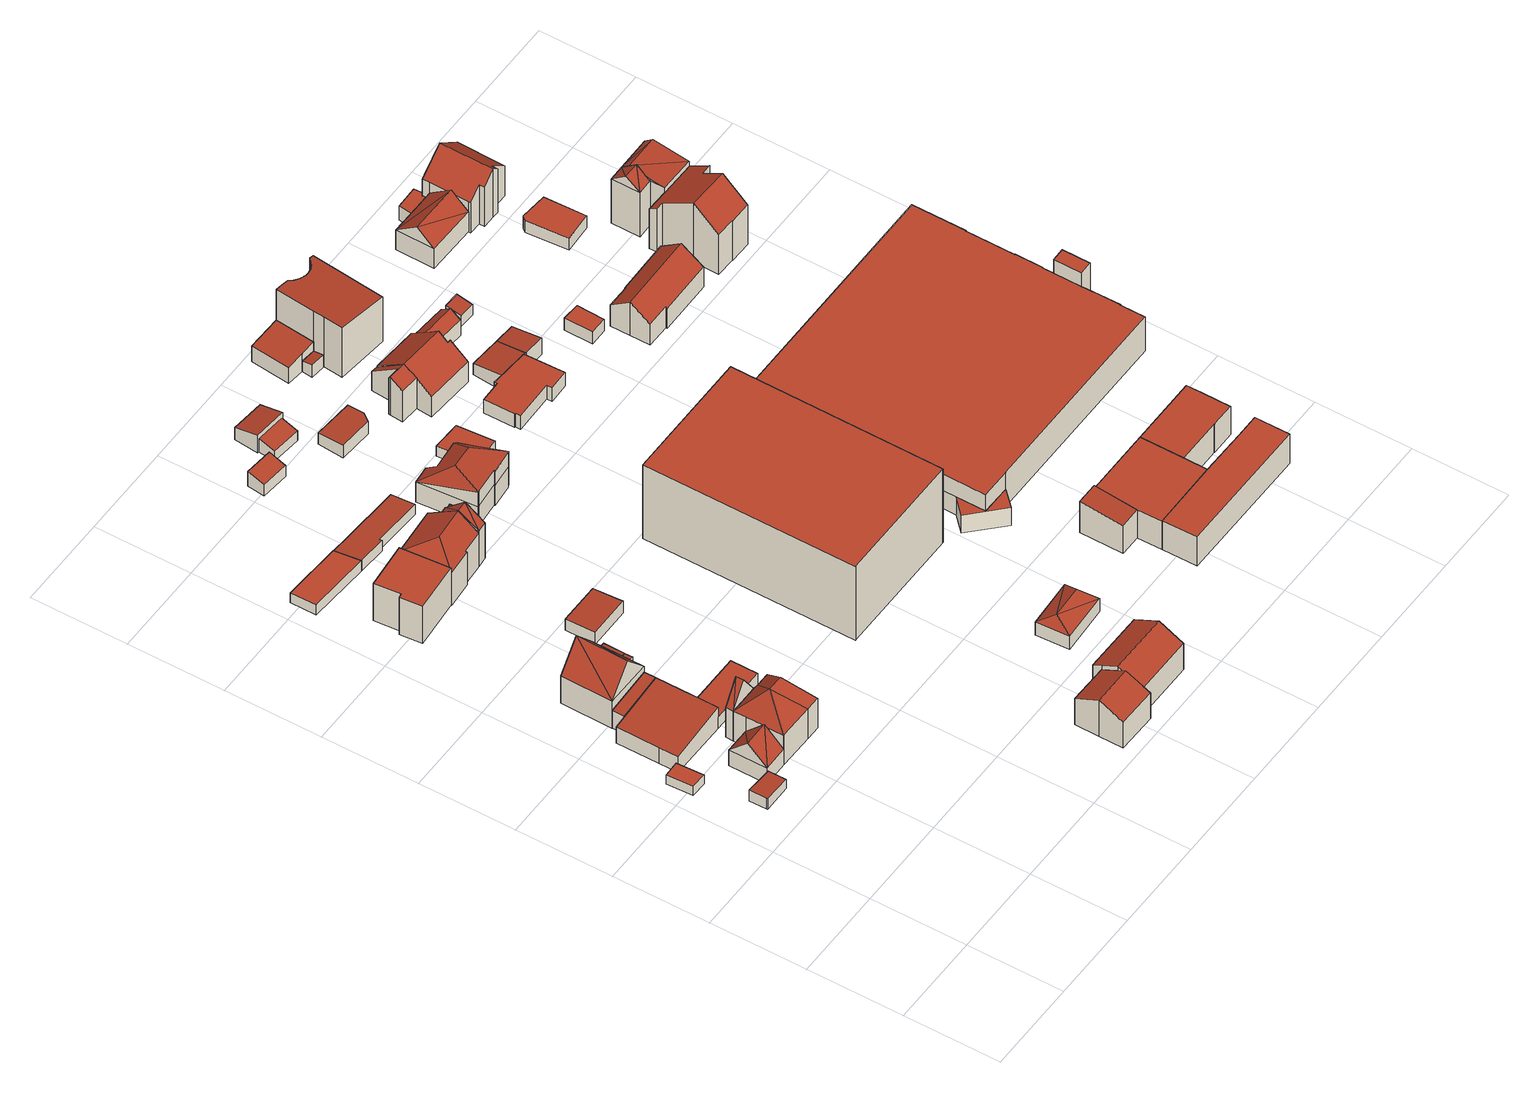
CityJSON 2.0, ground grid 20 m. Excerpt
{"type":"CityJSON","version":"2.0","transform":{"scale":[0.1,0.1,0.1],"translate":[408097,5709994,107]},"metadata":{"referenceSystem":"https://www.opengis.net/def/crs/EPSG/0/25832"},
"CityObjects":{
"building1":{"type":"Building","attributes":{"Gemeindeschluessel":"05978036","Geometrietyp2DReferenz":"3000","function":"31001_2460","roofType":"1000","measuredHeight":2.31},"geometry":[{"type":"MultiSurface","lod":"2","boundaries":[[[0,1,2,3]],[[1,4,5,2]],[[4,6,7,5]],[[6,0,3,7]],[[6,4,1,0]],[[3,2,5,7]]],"semantics":{"surfaces":[{"type":"WallSurface"},{"type":"RoofSurface"},{"type":"GroundSurface"}],"values":[0,0,0,0,1,2]}}]},
"building2":{"type":"Building","attributes":{"Gemeindeschluessel":"05978036","Geometrietyp2DReferenz":"3000","function":"31001_2460","roofType":"2100","measuredHeight":2.7},"geometry":[{"type":"MultiSurface","lod":"2","boundaries":[[[8,9,10,11]],[[9,12,13,10]],[[12,14,15,13]],[[14,16,17,15]],[[16,18,19,17]],[[18,8,11,19]],[[18,16,14,12,9,8]],[[11,10,13,15,17,19]]],"semantics":{"surfaces":[{"type":"WallSurface"},{"type":"RoofSurface"},{"type":"GroundSurface"}],"values":[0,0,0,0,0,0,1,2]}}]},
"building3":{"type":"Building","attributes":{"Gemeindeschluessel":"05978036","Geometrietyp2DReferenz":"3000","function":"31001_1000"},"children":["building3-1","building3-2","building3-3"]},
"building3-1":{"type":"BuildingPart","attributes":{"roofType":"3100","measuredHeight":7.92},"parents":["building3"],"geometry":[{"type":"MultiSurface","lod":"2","boundaries":[[[20,21,22,23]],[[24,25,26,27]],[[25,20,23,26]],[[20,25,28]],[[21,28,29,30]],[[28,21,20]],[[25,29,28]],[[29,25,24,31]],[[23,22,27,26]],[[27,22,21,24]],[[29,31,30]],[[30,31,24,21]]],"semantics":{"surfaces":[{"type":"WallSurface"},{"type":"RoofSurface"},{"type":"GroundSurface"},{"type":"ClosureSurface"}],"values":[0,0,0,0,1,1,1,1,2,3,0,3]}}]},
"building3-2":{"type":"BuildingPart","attributes":{"roofType":"3200","measuredHeight":13.08},"parents":["building3"],"geometry":[{"type":"MultiSurface","lod":"2","boundaries":[[[32,33,34,22,21]],[[35,36,37,38]],[[36,39,40,37]],[[39,41,42,40]],[[41,43,44,42]],[[43,45,46,44]],[[45,47,48,46]],[[47,49,50,48]],[[49,51,52,50]],[[51,53,54,52]],[[53,55,56,54]],[[55,57,58,56]],[[57,59,60,58]],[[59,61,62,60]],[[61,63,64,62]],[[63,65,66,64]],[[65,67,68,66]],[[67,69,70,68]],[[69,71,72,70]],[[71,73,74,72]],[[73,75,76,74]],[[75,77,78,76]],[[77,79,80,78]],[[79,81,82,80]],[[81,83,84,82]],[[83,85,86,84]],[[85,87,88,86]],[[87,89,24,27,88]],[[83,81,79,77,75,73,71,69,67,65,63,61,59,57,55,53,51,49,47,45,43,41,39,90]],[[33,32,30,31,89,91]],[[39,36,91,90]],[[36,35,33,91]],[[85,83,90,91]],[[89,87,85,91]],[[22,34,38,37,40,42,44,46,48,50,52,54,56,58,60,62,64,66,68,70,72,74,76,78,80,82,84,86,88,27]],[[35,38,34,33]],[[21,30,32]],[[24,89,31]],[[21,22,27,24]],[[21,24,31,30]]],"semantics":{"surfaces":[{"type":"WallSurface"},{"type":"RoofSurface"},{"type":"GroundSurface"},{"type":"ClosureSurface"}],"values":[0,0,0,0,0,0,0,0,0,0,0,0,0,0,0,0,0,0,0,0,0,0,0,0,0,0,0,0,1,1,1,1,1,1,2,3,0,0,3,3]}}]},
"building3-3":{"type":"BuildingPart","attributes":{"roofType":"3100","measuredHeight":12.52},"parents":["building3"],"geometry":[{"type":"MultiSurface","lod":"2","boundaries":[[[92,93,34,33]],[[92,94,95,93]],[[94,35,38,95]],[[94,92,96]],[[33,35,97]],[[33,96,92]],[[96,33,97]],[[97,94,96]],[[94,97,35]],[[34,93,95,38]],[[33,34,38,35]]],"semantics":{"surfaces":[{"type":"WallSurface"},{"type":"RoofSurface"},{"type":"GroundSurface"},{"type":"ClosureSurface"}],"values":[0,0,0,0,0,1,1,1,1,2,3]}}]},
"building4":{"type":"Building","attributes":{"Gemeindeschluessel":"05978036","Geometrietyp2DReferenz":"3000","function":"31001_2000"},"children":["building4-1","building4-2","building4-3"]},
"building4-1":{"type":"BuildingPart","attributes":{"roofType":"2100","measuredHeight":5.27},"parents":["building4"],"geometry":[{"type":"MultiSurface","lod":"2","boundaries":[[[98,99,100,101]],[[99,102,103,100]],[[104,98,101,105,106]],[[104,102,99,98]],[[101,100,103,105]],[[104,106,102]],[[106,105,103,102]]],"semantics":{"surfaces":[{"type":"WallSurface"},{"type":"RoofSurface"},{"type":"GroundSurface"},{"type":"ClosureSurface"}],"values":[0,0,0,1,2,0,3]}}]},
"building4-2":{"type":"BuildingPart","attributes":{"roofType":"1000","measuredHeight":2.79},"parents":["building4"],"geometry":[{"type":"MultiSurface","lod":"2","boundaries":[[[107,108,109,110]],[[108,111,112,109]],[[111,113,114,112]],[[113,111,108,107]],[[110,109,112,114]],[[110,114,113,107]]],"semantics":{"surfaces":[{"type":"WallSurface"},{"type":"RoofSurface"},{"type":"GroundSurface"},{"type":"ClosureSurface"}],"values":[0,0,0,1,2,3]}}]},
"building4-3":{"type":"BuildingPart","attributes":{"roofType":"2100","measuredHeight":5.28},"parents":["building4"],"geometry":[{"type":"MultiSurface","lod":"2","boundaries":[[[115,106,105,116]],[[117,107,110,103,102]],[[118,119,120,114,113]],[[119,121,122,120]],[[121,115,116,122]],[[121,119,118,117,102,106,115]],[[116,105,103,110,114,120,122]],[[102,103,105,106]],[[113,107,117,118]],[[113,114,110,107]]],"semantics":{"surfaces":[{"type":"WallSurface"},{"type":"RoofSurface"},{"type":"GroundSurface"},{"type":"ClosureSurface"}],"values":[0,0,0,0,0,1,2,3,0,3]}}]},
"building5":{"type":"Building","attributes":{"Gemeindeschluessel":"05978036","Geometrietyp2DReferenz":"3000","function":"31001_1000"},"children":["building5-1","building5-2"]},
"building5-1":{"type":"BuildingPart","attributes":{"roofType":"3100","measuredHeight":12.62},"parents":["building5"],"geometry":[{"type":"MultiSurface","lod":"2","boundaries":[[[123,124,125,126]],[[124,127,128,129,125]],[[130,123,126,131]],[[127,124,132]],[[123,130,133]],[[123,132,124]],[[132,123,133]],[[133,127,132]],[[127,133,130]],[[126,125,129,134,131]],[[131,134,135,128,127,130]],[[134,129,128,135]]],"semantics":{"surfaces":[{"type":"WallSurface"},{"type":"RoofSurface"},{"type":"GroundSurface"},{"type":"ClosureSurface"}],"values":[0,0,0,0,0,1,1,1,1,2,0,3]}}]},
"building5-2":{"type":"BuildingPart","attributes":{"roofType":"2100","measuredHeight":3.56},"parents":["building5"],"geometry":[{"type":"MultiSurface","lod":"2","boundaries":[[[128,136,137,129]],[[136,138,139,137]],[[138,135,134,139]],[[135,138,136,128]],[[129,137,139,134]],[[129,134,135,128]]],"semantics":{"surfaces":[{"type":"WallSurface"},{"type":"RoofSurface"},{"type":"GroundSurface"},{"type":"ClosureSurface"}],"values":[0,0,0,1,2,3]}}]},
"building6":{"type":"Building","attributes":{"Gemeindeschluessel":"05978036","Geometrietyp2DReferenz":"3000","function":"51009_1610","roofType":"2100","measuredHeight":3.31},"geometry":[{"type":"MultiSurface","lod":"2","boundaries":[[[135,138,140,141]],[[138,142,143,140]],[[142,144,145,143]],[[144,135,141,145]],[[144,142,138,135]],[[141,140,143,145]]],"semantics":{"surfaces":[{"type":"WallSurface"},{"type":"RoofSurface"},{"type":"GroundSurface"}],"values":[0,0,0,0,1,2]}}]},
"building7":{"type":"Building","attributes":{"Gemeindeschluessel":"05978036","Geometrietyp2DReferenz":"3000","function":"31001_1000","roofType":"1000","measuredHeight":9.35},"geometry":[{"type":"MultiSurface","lod":"2","boundaries":[[[146,147,148,149]],[[147,150,151,148]],[[150,152,153,151]],[[152,154,155,153]],[[154,156,157,155]],[[156,146,149,157]],[[156,154,152,150,147,146]],[[149,148,151,153,155,157]]],"semantics":{"surfaces":[{"type":"WallSurface"},{"type":"RoofSurface"},{"type":"GroundSurface"}],"values":[0,0,0,0,0,0,1,2]}}]},
"building8":{"type":"Building","attributes":{"Gemeindeschluessel":"05978036","Geometrietyp2DReferenz":"3000","function":"31001_2460","roofType":"2100","measuredHeight":2.6},"geometry":[{"type":"MultiSurface","lod":"2","boundaries":[[[158,159,160,161]],[[159,162,163,160]],[[162,164,165,163]],[[164,158,161,165]],[[164,162,159,158]],[[161,160,163,165]]],"semantics":{"surfaces":[{"type":"WallSurface"},{"type":"RoofSurface"},{"type":"GroundSurface"}],"values":[0,0,0,0,1,2]}}]},
"building9":{"type":"Building","attributes":{"Gemeindeschluessel":"05978036","Geometrietyp2DReferenz":"3000","function":"31001_2460","roofType":"2100","measuredHeight":2.95},"geometry":[{"type":"MultiSurface","lod":"2","boundaries":[[[166,167,168,169]],[[167,170,171,168]],[[170,172,173,171]],[[172,166,169,173]],[[172,170,167,166]],[[169,168,171,173]]],"semantics":{"surfaces":[{"type":"WallSurface"},{"type":"RoofSurface"},{"type":"GroundSurface"}],"values":[0,0,0,0,1,2]}}]},
"building10":{"type":"Building","attributes":{"Gemeindeschluessel":"05978036","Geometrietyp2DReferenz":"3000","function":"31001_1000"},"children":["building10-1","building10-2"]},
"building10-1":{"type":"BuildingPart","attributes":{"roofType":"3100","measuredHeight":12.16},"parents":["building10"],"geometry":[{"type":"MultiSurface","lod":"2","boundaries":[[[174,175,176,177]],[[175,178,179,176]],[[178,180,181,182,179]],[[178,175,183]],[[175,184,183]],[[184,175,174,185]],[[183,180,178]],[[180,183,184]],[[177,176,179,182,186]],[[187,181,180]],[[186,182,181,187,188]],[[177,186,188,174]],[[180,184,185,189,187]],[[187,189,188]],[[188,189,185,174]]],"semantics":{"surfaces":[{"type":"WallSurface"},{"type":"RoofSurface"},{"type":"GroundSurface"},{"type":"ClosureSurface"}],"values":[0,0,0,0,1,1,1,1,2,0,3,3,0,3,3]}}]},
"building10-2":{"type":"BuildingPart","attributes":{"roofType":"5000","measuredHeight":11.99},"parents":["building10"],"geometry":[{"type":"MultiSurface","lod":"2","boundaries":[[[181,190,191,182]],[[190,192,193,191]],[[192,194,195,193]],[[194,196,148,195]],[[196,197,198,148]],[[197,199,149,198]],[[199,200,201,149]],[[200,202,174,177,201]],[[199,197,203]],[[197,196,194,192,190,181,187,189,203]],[[189,185,202,200,199,203]],[[186,182,191,193,195,148,198,149,201,177]],[[181,182,186,188,187]],[[187,188,189]],[[185,174,202]],[[177,174,188,186]],[[188,174,185,189]]],"semantics":{"surfaces":[{"type":"WallSurface"},{"type":"RoofSurface"},{"type":"GroundSurface"},{"type":"ClosureSurface"}],"values":[0,0,0,0,0,0,0,0,1,1,1,2,3,3,0,3,3]}}]},
"building11":{"type":"Building","attributes":{"Gemeindeschluessel":"05978036","Geometrietyp2DReferenz":"3000","function":"31001_3051"},"children":["building11-1","building11-2"]},
"building11-1":{"type":"BuildingPart","attributes":{"roofType":"3100","measuredHeight":9.23},"parents":["building11"],"geometry":[{"type":"MultiSurface","lod":"2","boundaries":[[[204,205,206]],[[204,207,208,205]],[[207,209,210,208]],[[209,211,212,210]],[[211,213,214,212]],[[213,215,216,214]],[[211,209,207,204,217]],[[217,218,219,215,213,211]],[[220,205,208,210,212,214,216,221]],[[204,206,222,217]],[[206,205,220,222]],[[222,218,217]],[[220,221,219,218,222]],[[221,216,215,219]]],"semantics":{"surfaces":[{"type":"WallSurface"},{"type":"RoofSurface"},{"type":"GroundSurface"},{"type":"ClosureSurface"}],"values":[0,0,0,0,0,0,1,1,2,0,3,0,3,3]}}]},
"building11-2":{"type":"BuildingPart","attributes":{"roofType":"3100","measuredHeight":9.13},"parents":["building11"],"geometry":[{"type":"MultiSurface","lod":"2","boundaries":[[[223,224,225,226]],[[224,227,228,225]],[[227,206,205,228]],[[229,230,231,216,215]],[[230,223,226,231]],[[232,218,222,206,227,224]],[[224,223,230,229,232]],[[226,225,228,205,220,221,216,231]],[[219,218,232]],[[220,205,206,222]],[[221,220,222,218,219]],[[229,215,219,232]],[[221,219,215,216]]],"semantics":{"surfaces":[{"type":"WallSurface"},{"type":"RoofSurface"},{"type":"GroundSurface"},{"type":"ClosureSurface"}],"values":[0,0,0,0,0,1,1,2,0,3,3,0,3]}}]},
"building12":{"type":"Building","attributes":{"Gemeindeschluessel":"05978036","Geometrietyp2DReferenz":"3000","function":"31001_2460","roofType":"2100","measuredHeight":2.65},"geometry":[{"type":"MultiSurface","lod":"2","boundaries":[[[233,234,235,236]],[[234,237,165,235]],[[237,238,163,165]],[[238,239,240,163]],[[239,241,242,240]],[[241,243,244,242]],[[243,245,246,244]],[[245,233,236,246]],[[245,243,241,239,238,237,234,233]],[[236,235,165,163,240,242,244,246]]],"semantics":{"surfaces":[{"type":"WallSurface"},{"type":"RoofSurface"},{"type":"GroundSurface"}],"values":[0,0,0,0,0,0,0,0,1,2]}}]},
"building13":{"type":"Building","attributes":{"Gemeindeschluessel":"05978036","Geometrietyp2DReferenz":"3000","function":"31001_2460","roofType":"2100","measuredHeight":3.02},"geometry":[{"type":"MultiSurface","lod":"2","boundaries":[[[247,248,249,250]],[[248,251,252,249]],[[251,253,254,252]],[[253,247,250,254]],[[253,251,248,247]],[[250,249,252,254]]],"semantics":{"surfaces":[{"type":"WallSurface"},{"type":"RoofSurface"},{"type":"GroundSurface"}],"values":[0,0,0,0,1,2]}}]},
"building14":{"type":"Building","attributes":{"Gemeindeschluessel":"05978036","Geometrietyp2DReferenz":"3000","function":"31001_1310","roofType":"2100","measuredHeight":3.71},"geometry":[{"type":"MultiSurface","lod":"2","boundaries":[[[255,256,257,258]],[[256,259,260,257]],[[259,261,262,260]],[[261,255,258,262]],[[261,259,256,255]],[[258,257,260,262]]],"semantics":{"surfaces":[{"type":"WallSurface"},{"type":"RoofSurface"},{"type":"GroundSurface"}],"values":[0,0,0,0,1,2]}}]},
"building15":{"type":"Building","attributes":{"Gemeindeschluessel":"05978036","Geometrietyp2DReferenz":"3000","function":"31001_2460","roofType":"3200","measuredHeight":5.63},"geometry":[{"type":"MultiSurface","lod":"2","boundaries":[[[263,264,265,266]],[[264,267,268,265]],[[267,269,270,268]],[[269,263,266,270]],[[267,264,271]],[[263,269,272]],[[271,263,272]],[[263,271,264]],[[269,271,272]],[[271,269,267]],[[266,265,268,270]]],"semantics":{"surfaces":[{"type":"WallSurface"},{"type":"RoofSurface"},{"type":"GroundSurface"}],"values":[0,0,0,0,1,1,1,1,1,1,2]}}]},
"building16":{"type":"Building","attributes":{"Gemeindeschluessel":"05978036","Geometrietyp2DReferenz":"3000","function":"31001_1100","roofType":"5000","measuredHeight":9.77},"geometry":[{"type":"MultiSurface","lod":"2","boundaries":[[[273,274,275,276]],[[274,277,278,275]],[[277,279,280,278]],[[279,281,282,280]],[[281,283,284,282]],[[283,285,286,284]],[[285,287,288,286]],[[287,289,290,288]],[[289,291,292,290]],[[291,293,294,292]],[[293,295,296,294]],[[295,273,276,296]],[[297,298,299,300,301,302]],[[303,289,304,305]],[[306,291,289,303,302,301]],[[305,307,308,309,310,311,297,302,303]],[[274,298,297,311,277]],[[277,311,310,279]],[[279,310,309,281]],[[281,309,308,283]],[[283,308,307,285]],[[285,307,305,304,287]],[[293,306,301,300,295]],[[291,306,293]],[[295,300,299,273]],[[273,299,298,274]],[[287,304,289]],[[276,275,278,280,282,284,286,288,290,292,294,296]]],"semantics":{"surfaces":[{"type":"WallSurface"},{"type":"RoofSurface"},{"type":"GroundSurface"}],"values":[0,0,0,0,0,0,0,0,0,0,0,0,1,1,1,1,0,0,0,0,0,0,0,0,0,0,0,2]}}]},
"building17":{"type":"Building","attributes":{"Gemeindeschluessel":"05978036","Geometrietyp2DReferenz":"3000","function":"51009_1610","roofType":"2100","measuredHeight":3.42},"geometry":[{"type":"MultiSurface","lod":"2","boundaries":[[[312,313,314,315]],[[313,316,317,314]],[[316,318,319,317]],[[318,312,315,319]],[[318,316,313,312]],[[315,314,317,319]]],"semantics":{"surfaces":[{"type":"WallSurface"},{"type":"RoofSurface"},{"type":"GroundSurface"}],"values":[0,0,0,0,1,2]}}]},
"building18":{"type":"Building","attributes":{"Gemeindeschluessel":"05978036","Geometrietyp2DReferenz":"3000","function":"31001_1310","roofType":"2100","measuredHeight":4.53},"geometry":[{"type":"MultiSurface","lod":"2","boundaries":[[[320,321,322,323]],[[321,324,325,322]],[[324,326,327,325]],[[326,320,323,327]],[[326,324,321,320]],[[323,322,325,327]]],"semantics":{"surfaces":[{"type":"WallSurface"},{"type":"RoofSurface"},{"type":"GroundSurface"}],"values":[0,0,0,0,1,2]}}]},
"building19":{"type":"Building","attributes":{"Gemeindeschluessel":"05978036","Geometrietyp2DReferenz":"3000","function":"31001_3050","roofType":"1000","measuredHeight":18.59},"geometry":[{"type":"MultiSurface","lod":"2","boundaries":[[[328,329,330,331]],[[329,332,333,330]],[[332,334,335,333]],[[334,336,337,335]],[[336,338,339,337]],[[338,328,331,339]],[[338,336,334,332,329,328]],[[331,330,333,335,337,339]]],"semantics":{"surfaces":[{"type":"WallSurface"},{"type":"RoofSurface"},{"type":"GroundSurface"}],"values":[0,0,0,0,0,0,1,2]}}]},
"building20":{"type":"Building","attributes":{"Gemeindeschluessel":"05978036","Geometrietyp2DReferenz":"3000","function":"31001_1310","roofType":"2100","measuredHeight":3.06},"geometry":[{"type":"MultiSurface","lod":"2","boundaries":[[[340,341,342,343]],[[341,344,345,342]],[[344,346,347,345]],[[346,348,349,347]],[[348,340,343,349]],[[348,346,344,341,340]],[[343,342,345,347,349]]],"semantics":{"surfaces":[{"type":"WallSurface"},{"type":"RoofSurface"},{"type":"GroundSurface"}],"values":[0,0,0,0,0,1,2]}}]},
"building21":{"type":"Building","attributes":{"Gemeindeschluessel":"05978036","Geometrietyp2DReferenz":"3000","function":"31001_2460","roofType":"1000","measuredHeight":2.58},"geometry":[{"type":"MultiSurface","lod":"2","boundaries":[[[350,351,352,353]],[[351,354,355,352]],[[354,356,357,355]],[[356,358,359,357]],[[358,350,353,359]],[[358,356,354,351,350]],[[353,352,355,357,359]]],"semantics":{"surfaces":[{"type":"WallSurface"},{"type":"RoofSurface"},{"type":"GroundSurface"}],"values":[0,0,0,0,0,1,2]}}]},
"building22":{"type":"Building","attributes":{"Gemeindeschluessel":"05978036","Geometrietyp2DReferenz":"3000","function":"31001_2000","roofType":"2100","measuredHeight":3.11},"geometry":[{"type":"MultiSurface","lod":"2","boundaries":[[[360,361,362,363]],[[361,364,365,362]],[[364,366,367,365]],[[366,360,363,367]],[[366,364,361,360]],[[363,362,365,367]]],"semantics":{"surfaces":[{"type":"WallSurface"},{"type":"RoofSurface"},{"type":"GroundSurface"}],"values":[0,0,0,0,1,2]}}]},
"building23":{"type":"Building","attributes":{"Gemeindeschluessel":"05978036","Geometrietyp2DReferenz":"3000","function":"31001_2000","roofType":"2100","measuredHeight":4.88},"geometry":[{"type":"MultiSurface","lod":"2","boundaries":[[[368,369,370,371]],[[369,372,373,370]],[[372,374,365,373]],[[374,375,362,365]],[[375,368,371,362]],[[375,374,372,369,368]],[[371,370,373,365,362]]],"semantics":{"surfaces":[{"type":"WallSurface"},{"type":"RoofSurface"},{"type":"GroundSurface"}],"values":[0,0,0,0,0,1,2]}}]},
"building24":{"type":"Building","attributes":{"Gemeindeschluessel":"05978036","Geometrietyp2DReferenz":"3000","function":"31001_2000","roofType":"1000","measuredHeight":3.44},"geometry":[{"type":"MultiSurface","lod":"2","boundaries":[[[376,377,378,379]],[[377,380,381,378]],[[380,382,383,381]],[[382,384,385,383]],[[384,386,387,385]],[[386,388,389,387]],[[388,390,391,389]],[[390,392,393,391]],[[392,394,395,393]],[[394,396,397,395]],[[396,398,399,397]],[[398,376,379,399]],[[398,396,394,392,390,388,386,384,382,380,377,376]],[[379,378,381,383,385,387,389,391,393,395,397,399]]],"semantics":{"surfaces":[{"type":"WallSurface"},{"type":"RoofSurface"},{"type":"GroundSurface"}],"values":[0,0,0,0,0,0,0,0,0,0,0,0,1,2]}}]},
"building25":{"type":"Building","attributes":{"Gemeindeschluessel":"05978036","Geometrietyp2DReferenz":"3000","function":"31001_1000"},"children":["building25-1","building25-2","building25-3"]},
"building25-1":{"type":"BuildingPart","attributes":{"roofType":"3100","measuredHeight":9.45},"parents":["building25"],"geometry":[{"type":"MultiSurface","lod":"2","boundaries":[[[400,401,402,403]],[[401,404,405,402]],[[406,407,408,409,410,411]],[[412,413,414,415,416]],[[413,417,418,414]],[[417,419,420,418]],[[419,400,403,420]],[[413,412,407,406,421]],[[421,422,404,401,400,419,417,413]],[[403,402,405,423,410,409,424,415,414,418,420]],[[425,422,421]],[[423,405,404,422,425]],[[406,411,425,423,425,421]],[[411,410,423,425]],[[416,426,408,407,412]],[[416,415,424,426]],[[426,424,409,408]]],"semantics":{"surfaces":[{"type":"WallSurface"},{"type":"RoofSurface"},{"type":"GroundSurface"},{"type":"ClosureSurface"}],"values":[0,0,0,0,0,0,0,1,1,2,0,3,0,3,0,3,3]}}]},
"building25-2":{"type":"BuildingPart","attributes":{"roofType":"3100","measuredHeight":9.4},"parents":["building25"],"geometry":[{"type":"MultiSurface","lod":"2","boundaries":[[[427,428,429,430]],[[428,431,432,429]],[[431,433,434,432]],[[433,411,410,434]],[[435,436,437,405,404]],[[436,427,430,437]],[[425,411,433,431,428,427]],[[427,436,435,422,425]],[[430,429,432,434,410,423,405,437]],[[423,410,411,425]],[[435,404,422]],[[404,405,423,425,422]]],"semantics":{"surfaces":[{"type":"WallSurface"},{"type":"RoofSurface"},{"type":"GroundSurface"},{"type":"ClosureSurface"}],"values":[0,0,0,0,0,0,1,1,2,3,0,3]}}]},
"building25-3":{"type":"BuildingPart","attributes":{"roofType":"3100","measuredHeight":5.46},"parents":["building25"],"geometry":[{"type":"MultiSurface","lod":"2","boundaries":[[[408,438,439,409]],[[438,440,439]],[[440,441,442,439]],[[441,443,444,442]],[[443,445,446,444]],[[445,447,448,446]],[[447,416,415,448]],[[443,441,440,438,408,426]],[[426,416,447,445,443]],[[415,424,409,439,442,444,446,448]],[[424,415,416,426]],[[408,409,424,426]]],"semantics":{"surfaces":[{"type":"WallSurface"},{"type":"RoofSurface"},{"type":"GroundSurface"},{"type":"ClosureSurface"}],"values":[0,0,0,0,0,0,0,1,1,2,3,3]}}]},
"building26":{"type":"Building","attributes":{"Gemeindeschluessel":"05978036","Geometrietyp2DReferenz":"3000","function":"31001_2000","roofType":"2100","measuredHeight":12.51},"geometry":[{"type":"MultiSurface","lod":"2","boundaries":[[[449,450,451,452]],[[450,453,454,451]],[[453,455,456,454]],[[455,457,458,456]],[[457,459,460,458]],[[459,461,462,460]],[[461,463,464,462]],[[463,465,466,464]],[[465,467,468,466]],[[467,469,470,468]],[[469,471,472,470]],[[471,473,474,472]],[[473,475,476,474]],[[475,477,478,476]],[[477,479,480,478]],[[479,481,482,480]],[[481,483,484,482]],[[483,485,486,484]],[[485,487,488,486]],[[487,489,490,488]],[[489,491,492,490]],[[491,493,494,492]],[[493,495,496,494]],[[495,497,498,496]],[[497,499,500,498]],[[499,501,502,500]],[[501,503,504,502]],[[503,505,506,504]],[[505,507,508,506]],[[507,509,510,508]],[[509,511,512,510]],[[511,449,452,512]],[[511,509,507,505,503,501,499,497,495,493,491,489,487,485,483,481,479,477,475,473,471,469,467,465,463,461,459,457,455,453,450,449]],[[452,451,454,456,458,460,462,464,466,468,470,472,474,476,478,480,482,484,486,488,490,492,494,496,498,500,502,504,506,508,510,512]]],"semantics":{"surfaces":[{"type":"WallSurface"},{"type":"RoofSurface"},{"type":"GroundSurface"}],"values":[0,0,0,0,0,0,0,0,0,0,0,0,0,0,0,0,0,0,0,0,0,0,0,0,0,0,0,0,0,0,0,0,1,2]}}]},
"building27":{"type":"Building","attributes":{"Gemeindeschluessel":"05978036","Geometrietyp2DReferenz":"3000","function":"31001_2460","roofType":"2100","measuredHeight":3.93},"geometry":[{"type":"MultiSurface","lod":"2","boundaries":[[[513,514,515,516]],[[514,517,518,515]],[[517,519,520,518]],[[519,521,522,520]],[[521,513,516,522]],[[521,519,517,514,513]],[[516,515,518,520,522]]],"semantics":{"surfaces":[{"type":"WallSurface"},{"type":"RoofSurface"},{"type":"GroundSurface"}],"values":[0,0,0,0,0,1,2]}}]},
"building28":{"type":"Building","attributes":{"Gemeindeschluessel":"05978036","Geometrietyp2DReferenz":"3000","function":"31001_3051","roofType":"1000","measuredHeight":7.22},"geometry":[{"type":"MultiSurface","lod":"2","boundaries":[[[523,524,525,526]],[[524,527,528,525]],[[527,529,530,528]],[[529,531,532,530]],[[531,533,534,532]],[[533,535,536,534]],[[535,523,526,536]],[[535,533,531,529,527,524,523]],[[526,525,528,530,532,534,536]]],"semantics":{"surfaces":[{"type":"WallSurface"},{"type":"RoofSurface"},{"type":"GroundSurface"}],"values":[0,0,0,0,0,0,0,1,2]}}]},
"building29":{"type":"Building","attributes":{"Gemeindeschluessel":"05978036","Geometrietyp2DReferenz":"3000","function":"31001_3051"},"children":["building29-1","building29-2","building29-3"]},
"building29-1":{"type":"BuildingPart","attributes":{"roofType":"1000","measuredHeight":7.04},"parents":["building29"],"geometry":[{"type":"MultiSurface","lod":"2","boundaries":[[[537,538,539,540]],[[538,541,542,539]],[[541,543,544,542]],[[543,545,546,544]],[[547,548,549,550]],[[548,551,552,549]],[[551,537,540,552]],[[551,548,547,545,543,541,538,537]],[[540,539,542,544,546,550,549,552]],[[550,546,545,547]]],"semantics":{"surfaces":[{"type":"WallSurface"},{"type":"RoofSurface"},{"type":"GroundSurface"},{"type":"ClosureSurface"}],"values":[0,0,0,0,0,0,0,1,2,3]}}]},
"building29-2":{"type":"BuildingPart","attributes":{"roofType":"2100","measuredHeight":7.86},"parents":["building29"],"geometry":[{"type":"MultiSurface","lod":"2","boundaries":[[[553,554,555,556]],[[554,557,558,555]],[[557,559,560,561,558]],[[557,554,553,562,559]],[[561,556,555,558]],[[562,560,559]],[[553,556,561,560,562]]],"semantics":{"surfaces":[{"type":"WallSurface"},{"type":"RoofSurface"},{"type":"GroundSurface"},{"type":"ClosureSurface"}],"values":[0,0,0,1,2,0,3]}}]},
"building29-3":{"type":"BuildingPart","attributes":{"roofType":"1000","measuredHeight":7.09},"parents":["building29"],"geometry":[{"type":"MultiSurface","lod":"2","boundaries":[[[560,547,550,561]],[[563,525,546,545]],[[563,564,526,525]],[[564,565,553,556,526]],[[564,563,545,547,560,562,565]],[[556,561,550,546,525,526]],[[562,553,565]],[[561,556,553,562,560]],[[545,546,550,547]]],"semantics":{"surfaces":[{"type":"WallSurface"},{"type":"RoofSurface"},{"type":"GroundSurface"},{"type":"ClosureSurface"}],"values":[0,0,0,0,1,2,0,3,3]}}]},
"building30":{"type":"Building","attributes":{"Gemeindeschluessel":"05978036","Geometrietyp2DReferenz":"3000","function":"31001_2460","roofType":"2100","measuredHeight":4.21},"geometry":[{"type":"MultiSurface","lod":"2","boundaries":[[[566,567,568,569]],[[567,570,571,568]],[[570,517,572,571]],[[517,566,569,572]],[[517,570,567,566]],[[569,568,571,572]]],"semantics":{"surfaces":[{"type":"WallSurface"},{"type":"RoofSurface"},{"type":"GroundSurface"}],"values":[0,0,0,0,1,2]}}]},
"building31":{"type":"Building","attributes":{"Gemeindeschluessel":"05978036","Geometrietyp2DReferenz":"3000","function":"31001_1310","roofType":"2100","measuredHeight":3.18},"geometry":[{"type":"MultiSurface","lod":"2","boundaries":[[[573,574,575,576]],[[574,577,578,575]],[[577,579,580,578]],[[579,573,576,580]],[[579,577,574,573]],[[576,575,578,580]]],"semantics":{"surfaces":[{"type":"WallSurface"},{"type":"RoofSurface"},{"type":"GroundSurface"}],"values":[0,0,0,0,1,2]}}]},
"building32":{"type":"Building","attributes":{"Gemeindeschluessel":"05978036","Geometrietyp2DReferenz":"3000","function":"31001_2460","roofType":"1000","measuredHeight":3},"geometry":[{"type":"MultiSurface","lod":"2","boundaries":[[[581,582,583,584]],[[582,585,586,583]],[[585,587,588,586]],[[587,581,584,588]],[[587,585,582,581]],[[584,583,586,588]]],"semantics":{"surfaces":[{"type":"WallSurface"},{"type":"RoofSurface"},{"type":"GroundSurface"}],"values":[0,0,0,0,1,2]}}]},
"building33":{"type":"Building","attributes":{"Gemeindeschluessel":"05978036","Geometrietyp2DReferenz":"3000","function":"31001_2461"},"children":["building33-1","building33-2","building33-3"]},
"building33-1":{"type":"BuildingPart","attributes":{"roofType":"1000","measuredHeight":12.12},"parents":["building33"],"geometry":[{"type":"MultiSurface","lod":"2","boundaries":[[[589,590,591,592,593]],[[590,594,595,591]],[[594,596,597,598,595]],[[596,594,590,589]],[[592,591,595,598]],[[593,597,596,589]],[[593,592,598,597]]],"semantics":{"surfaces":[{"type":"WallSurface"},{"type":"RoofSurface"},{"type":"GroundSurface"},{"type":"ClosureSurface"}],"values":[0,0,0,1,2,0,3]}}]},
"building33-2":{"type":"BuildingPart","attributes":{"roofType":"1000","measuredHeight":4.48},"parents":["building33"],"geometry":[{"type":"MultiSurface","lod":"2","boundaries":[[[599,600,601,602]],[[600,603,604,601]],[[603,605,606,604]],[[605,607,608,606]],[[607,605,603,600,599,609]],[[610,602,601,604,606,608]],[[602,610,609,599]],[[610,608,607,609]]],"semantics":{"surfaces":[{"type":"WallSurface"},{"type":"RoofSurface"},{"type":"GroundSurface"},{"type":"ClosureSurface"}],"values":[0,0,0,0,1,2,3,3]}}]},
"building33-3":{"type":"BuildingPart","attributes":{"roofType":"1000","measuredHeight":8.62},"parents":["building33"],"geometry":[{"type":"MultiSurface","lod":"2","boundaries":[[[611,608,607]],[[611,612,613,608]],[[612,614,615,613]],[[614,616,617,615]],[[616,618,619,617]],[[618,620,621,619]],[[620,622,623,621]],[[622,624,625,623]],[[624,626,627,625]],[[626,628,629,627]],[[628,630,631,629]],[[630,632,633,631]],[[632,634,635,633]],[[634,636,637,635]],[[636,638,639,637]],[[638,640,641,639]],[[640,642,643,641]],[[642,593,592,643]],[[597,644,645,598]],[[644,646,647,645]],[[646,648,649,647]],[[648,650,651,649]],[[650,652,653,651]],[[652,654,655,653]],[[654,656,599,602,655]],[[657,656,654,652,650,648,646,644,597,593,642,640,638,636,634,632,630,628,626,624,622,620,618,616,614,612,611]],[[608,613,615,617,619,621,623,625,627,629,631,633,635,637,639,641,643,592,598,645,647,649,651,653,655,602,610]],[[598,592,593,597]],[[609,599,656,657]],[[609,610,602,599]],[[607,609,657,611]],[[607,608,610,609]]],"semantics":{"surfaces":[{"type":"WallSurface"},{"type":"RoofSurface"},{"type":"GroundSurface"},{"type":"ClosureSurface"}],"values":[0,0,0,0,0,0,0,0,0,0,0,0,0,0,0,0,0,0,0,0,0,0,0,0,0,1,2,3,0,3,0,3]}}]},
"building34":{"type":"Building","attributes":{"Gemeindeschluessel":"05978036","Geometrietyp2DReferenz":"3000","function":"31001_1000","roofType":"3100","measuredHeight":8.39},"geometry":[{"type":"MultiSurface","lod":"2","boundaries":[[[658,659,660,661]],[[659,662,663,660]],[[662,664,665,663]],[[664,666,667,665]],[[666,668,669,667]],[[668,670,671,669]],[[670,672,673,671]],[[672,674,675,673]],[[674,676,677,675]],[[676,658,661,677]],[[672,670,668,666,664,662]],[[662,659,658,676,674,672]],[[661,660,663,665,667,669,671,673,675,677]]],"semantics":{"surfaces":[{"type":"WallSurface"},{"type":"RoofSurface"},{"type":"GroundSurface"}],"values":[0,0,0,0,0,0,0,0,0,0,1,1,2]}}]},
"building35":{"type":"Building","attributes":{"Gemeindeschluessel":"05978036","Geometrietyp2DReferenz":"3000","function":"31001_1000","roofType":"5000","measuredHeight":8.36},"geometry":[{"type":"MultiSurface","lod":"2","boundaries":[[[678,679,680,681]],[[679,682,683,680]],[[682,684,685,683]],[[684,686,687,685]],[[686,678,681,687]],[[678,688,689]],[[689,679,678]],[[682,688,686,684]],[[682,689,688]],[[686,688,678]],[[679,689,682]],[[681,680,683,685,687]]],"semantics":{"surfaces":[{"type":"WallSurface"},{"type":"RoofSurface"},{"type":"GroundSurface"}],"values":[0,0,0,0,0,1,1,1,1,0,0,2]}}]},
"building36":{"type":"Building","attributes":{"Gemeindeschluessel":"05978036","Geometrietyp2DReferenz":"3000","function":"31001_9998","roofType":"1000","measuredHeight":3.52},"geometry":[{"type":"MultiSurface","lod":"2","boundaries":[[[690,691,692,693]],[[691,694,695,692]],[[694,696,697,695]],[[696,698,699,697]],[[698,700,701,699]],[[700,702,703,701]],[[702,690,693,703]],[[702,700,698,696,694,691,690]],[[693,692,695,697,699,701,703]]],"semantics":{"surfaces":[{"type":"WallSurface"},{"type":"RoofSurface"},{"type":"GroundSurface"}],"values":[0,0,0,0,0,0,0,1,2]}}]},
"building37":{"type":"Building","attributes":{"Gemeindeschluessel":"05978036","Geometrietyp2DReferenz":"3000","function":"31001_2460","roofType":"9999","measuredHeight":3},"geometry":[{"type":"MultiSurface","lod":"2","boundaries":[[[704,705,706,707,708]],[[708,707,709,710]],[[707,706,711,709]],[[706,705,712,711]],[[705,704,713,712]],[[704,708,710,713]],[[710,709,711,712,713]]],"semantics":{"surfaces":[{"type":"RoofSurface"},{"type":"WallSurface"},{"type":"GroundSurface"}],"values":[0,1,1,1,1,1,2]}}]},
"building38":{"type":"Building","attributes":{"Gemeindeschluessel":"05978036","Geometrietyp2DReferenz":"3000","function":"31001_1000","roofType":"3100","measuredHeight":12.14},"geometry":[{"type":"MultiSurface","lod":"2","boundaries":[[[714,715,716,717]],[[715,718,701,716]],[[718,719,699,701]],[[719,720,697,699]],[[720,721,722,697]],[[721,723,724,722]],[[723,725,726,724]],[[725,727,728,726]],[[727,729,730,728]],[[729,731,732,730]],[[731,733,734,732]],[[733,735,736,734]],[[735,737,738,736]],[[737,739,740,738]],[[739,714,717,740]],[[735,733,731,729,727,725,723,721]],[[721,720,719,718,715,714,739,737,735]],[[717,716,701,699,697,722,724,726,728,730,732,734,736,738,740]]],"semantics":{"surfaces":[{"type":"WallSurface"},{"type":"RoofSurface"},{"type":"GroundSurface"}],"values":[0,0,0,0,0,0,0,0,0,0,0,0,0,0,0,1,1,2]}}]},
"building39":{"type":"Building","attributes":{"Gemeindeschluessel":"05978036","Geometrietyp2DReferenz":"3000","function":"31001_1000"},"children":["building39-1","building39-2","building39-3"]},
"building39-1":{"type":"BuildingPart","attributes":{"roofType":"3100","measuredHeight":12.48},"parents":["building39"],"geometry":[{"type":"MultiSurface","lod":"2","boundaries":[[[741,742,743,744,745]],[[746,747,748,749]],[[746,750,751,752,747]],[[750,753,754]],[[754,755,756,757,741,750]],[[749,753,746]],[[749,754,753]],[[741,757,742]],[[746,753,750]],[[744,743,748,747,752]],[[749,748,743,742]],[[749,742,758,759]],[[745,751,750,741]],[[745,744,752,751]],[[742,757,756,758]],[[759,755,754,749]],[[759,758,756,755]]],"semantics":{"surfaces":[{"type":"WallSurface"},{"type":"RoofSurface"},{"type":"GroundSurface"},{"type":"ClosureSurface"}],"values":[0,0,0,1,1,1,1,0,0,2,3,3,0,3,0,0,3]}}]},
"building39-2":{"type":"BuildingPart","attributes":{"roofType":"3100","measuredHeight":13.48},"parents":["building39"],"geometry":[{"type":"MultiSurface","lod":"2","boundaries":[[[742,760,761,743]],[[760,762,763,761]],[[762,749,748,763]],[[762,760,764]],[[765,760,742,758,756]],[[760,765,764]],[[749,764,765,755,759]],[[764,749,762]],[[743,761,763,748]],[[743,748,749,742]],[[765,756,755]],[[759,758,742,749]],[[755,756,758,759]]],"semantics":{"surfaces":[{"type":"WallSurface"},{"type":"RoofSurface"},{"type":"GroundSurface"},{"type":"ClosureSurface"}],"values":[0,0,0,0,1,1,1,1,2,3,0,3,3]}}]},
"building39-3":{"type":"BuildingPart","attributes":{"roofType":"3100","measuredHeight":14.8},"parents":["building39"],"geometry":[{"type":"MultiSurface","lod":"2","boundaries":[[[766,745,744,767]],[[751,768,769,752]],[[768,770,771,769]],[[770,772,773,771]],[[772,774,775,773]],[[774,776,777,775]],[[776,778,779,777]],[[778,780,781,779]],[[780,782,783,781]],[[782,784,785,783]],[[784,786,787,785]],[[786,766,767,787]],[[782,780,778,776,774,772]],[[772,770,768,751,745,766,786,784,782]],[[767,744,752,769,771,773,775,777,779,781,783,785,787]],[[751,752,744,745]]],"semantics":{"surfaces":[{"type":"WallSurface"},{"type":"RoofSurface"},{"type":"GroundSurface"},{"type":"ClosureSurface"}],"values":[0,0,0,0,0,0,0,0,0,0,0,0,1,1,2,3]}}]}
},
"vertices":[
[45,571,59],[12,572,59],[12,572,36],[45,571,36],[9,626,59],[9,626,36],[42,627,59],[42,627,36],
[49,443,70],[49,445,70],[49,445,43],[49,443,43],[49,481,70],[49,481,43],[104,480,67],[104,480,43],[108,480,66],[108,480,43],[108,443,66],[108,443,43],
[104,559,76],[157,559,76],[157,559,37],[104,559,37],[157,480,76],[104,480,76],[104,480,37],[157,480,37],[104,520,116],[157,520,116],[157,524,112],[157,515,112],
[157,559,112],[157,584,112],[157,584,37],[221,584,112],[232,583,112],[232,583,37],[221,584,37],[262,583,112],[262,583,37],[262,578,112],[262,578,37],[263,577,110],[263,577,37],[265,574,108],[265,574,37],[266,572,105],[266,572,37],[267,570,104],[267,570,37],[268,568,102],[268,568,37],[269,566,101],[269,566,37],[270,564,100],[270,564,37],[270,561,99],[270,561,37],[271,559,99],[271,559,37],[271,557,99],[271,557,37],[271,556,99],[271,556,37],[270,553,99],[270,553,37],[270,551,100],[270,551,37],[269,548,101],[269,548,37],[268,546,102],[268,546,37],[267,544,104],[267,544,37],[266,542,105],[266,542,37],[265,540,108],[265,540,37],[263,538,110],[263,538,37],[262,537,112],[262,537,37],[262,479,112],[262,479,37],[232,479,112],[232,479,37],[158,480,112],[158,480,37],[157,480,112],[225,531,168],[192,532,168],
[157,600,112],[157,600,37],[221,600,112],[221,600,37],[189,600,162],[189,584,162],
[72,778,76],[171,777,85],[171,777,32],[72,778,32],[171,753,85],[171,753,32],[72,753,76],[72,753,32],[72,753,75],
[171,680,60],[295,680,60],[295,680,32],[171,680,32],[295,624,60],[295,624,32],[171,625,60],[171,625,32],
[46,753,72],[46,753,32],[171,680,85],[171,625,85],[46,625,72],[46,625,32],[46,664,72],[46,664,32],
[72,778,99],[73,885,99],[73,885,31],[72,778,31],[171,884,99],[171,884,67],[171,884,31],[171,777,99],[171,777,31],[122,885,158],[121,778,158],[171,840,31],[171,840,67],
[206,884,64],[206,884,31],[206,840,64],[206,840,31],
[206,840,33],[171,840,33],[206,824,64],[206,824,33],[171,824,67],[171,824,33],
[160,1275,117],[169,1174,117],[169,1174,23],[160,1275,23],[66,1165,117],[66,1165,23],[62,1211,117],[62,1211,23],[70,1212,117],[70,1212,23],[65,1266,117],[65,1266,23],
[24,1357,46],[24,1411,44],[24,1411,20],[24,1357,20],[149,1404,44],[149,1404,20],[154,1349,46],[154,1349,20],
[224,975,55],[311,975,55],[311,975,28],[224,975,28],[312,913,58],[312,913,28],[224,913,58],[224,913,28],
[265,1261,112],[287,1263,112],[287,1263,23],[265,1261,23],[294,1186,112],[294,1186,23],[272,1184,112],[272,1184,107],[272,1184,23],[291,1225,145],[268,1223,145],[268,1226,142],[268,1224,23],[271,1190,112],[268,1224,112],[268,1224,143],
[224,1180,107],[224,1180,23],[224,1177,105],[224,1177,23],[169,1173,105],[169,1173,23],[169,1174,106],[169,1175,107],[169,1175,23],[160,1275,107],[263,1284,107],[263,1284,23],[265,1261,121],[198,1218,143],
[586,106,124],[586,106,49],[586,106,114],[586,124,115],[586,124,49],[715,123,115],[715,123,49],[715,72,141],[715,72,49],[714,21,115],[714,21,49],[586,21,115],[586,21,49],[586,73,141],[586,63,136],[586,56,132],[586,73,49],[586,56,49],[586,73,131],
[502,6,114],[502,56,140],[502,56,49],[502,6,49],[503,107,114],[503,107,49],[586,21,122],[586,5,114],[586,5,49],[586,56,140],
[213,1350,46],[213,1345,47],[213,1345,20],[213,1350,20],[154,1349,47],[149,1404,43],[186,1401,43],[186,1401,20],[312,1394,43],[312,1394,20],[315,1394,43],[315,1394,20],[316,1344,46],[316,1344,20],
[313,1288,50],[342,1290,55],[342,1290,25],[313,1288,25],[347,1236,55],[347,1236,25],[318,1233,50],[318,1233,25],
[281,1622,47],[277,1586,37],[277,1586,10],[281,1622,10],[218,1592,37],[218,1592,10],[222,1628,47],[222,1628,10],
[752,219,78],[649,213,78],[649,213,45],[752,219,45],[645,281,78],[645,281,45],[747,288,78],[747,288,45],[662,248,101],[731,252,101],
[452,1304,76],[457,1244,76],[457,1244,26],[452,1304,26],[453,1244,76],[453,1244,26],[453,1242,76],[453,1242,26],[405,1238,76],[405,1238,26],[405,1240,76],[405,1240,26],[350,1235,76],[350,1235,26],[347,1235,76],[347,1235,26],[337,1357,76],[337,1357,26],[374,1361,76],[374,1361,26],[375,1338,76],[375,1338,26],[449,1345,76],[449,1345,26],[456,1244,113],[457,1244,112],[452,1304,94],[449,1345,83],[437,1344,93],[418,1301,124],[370,1297,124],[347,1235,112],[348,1235,113],[375,1338,93],[350,1235,113],[405,1240,113],[405,1238,112],[453,1242,113],[453,1244,113],
[363,1651,43],[360,1616,33],[360,1616,9],[363,1651,9],[297,1622,33],[297,1622,9],[300,1657,43],[300,1657,9],
[371,1700,40],[366,1650,54],[366,1650,9],[371,1700,9],[297,1657,54],[297,1657,9],[302,1707,40],[302,1707,9],
[477,542,215],[477,981,215],[477,981,29],[477,542,29],[754,981,215],[754,981,29],[753,542,215],[753,542,29],[752,542,215],[752,542,29],[478,542,215],[478,542,29],
[363,1524,47],[367,1578,44],[367,1578,16],[363,1524,16],[450,1571,44],[450,1571,16],[448,1537,46],[448,1537,16],[434,1519,47],[434,1519,16],
[449,1345,53],[446,1386,53],[446,1386,27],[449,1345,27],[505,1384,53],[505,1384,27],[511,1307,53],[511,1307,27],[452,1304,53],[452,1304,27],
[495,1674,44],[497,1696,39],[497,1696,13],[495,1674,13],[528,1693,39],[528,1693,13],[526,1671,44],[526,1671,13],
[461,1700,52],[469,1782,52],[469,1782,13],[461,1700,13],[536,1775,62],[536,1775,13],[528,1693,62],[497,1696,57],
[701,1373,64],[702,1348,64],[702,1348,30],[701,1373,30],[704,1289,64],[704,1289,30],[661,1288,64],[661,1288,30],[661,1299,64],[661,1299,30],[576,1297,64],[576,1297,30],[576,1308,64],[576,1308,30],[574,1308,64],[574,1308,30],[573,1372,64],[573,1372,30],[618,1373,64],[618,1373,30],[618,1379,64],[618,1379,30],[642,1377,64],[642,1377,30],
[629,1440,69],[525,1447,70],[525,1447,19],[629,1440,19],[528,1480,94],[528,1480,19],[534,1566,70],[631,1559,70],[631,1559,59],[631,1559,19],[534,1566,19],[534,1566,68],[628,1517,101],[627,1500,114],[627,1500,19],[628,1517,19],[628,1517,58],[625,1480,99],[625,1480,19],[632,1479,99],[632,1479,19],[530,1507,114],[529,1501,110],[530,1507,19],[630,1538,19],[530,1507,113],[630,1538,74],
[490,1510,113],[490,1513,111],[490,1513,19],[490,1510,19],[516,1512,110],[516,1512,19],[520,1568,68],[520,1568,19],[528,1480,96],[488,1483,96],[488,1483,19],
[638,1559,59],[638,1559,19],[638,1559,58],[716,1553,58],[716,1553,19],[714,1532,74],[714,1532,19],[713,1511,58],[713,1511,19],[635,1517,58],[635,1517,19],
[526,1671,139],[528,1693,139],[528,1693,14],[526,1671,14],[536,1775,139],[536,1775,14],[551,1774,138],[551,1774,14],[567,1772,136],[567,1772,14],[568,1771,136],[568,1771,14],[571,1768,135],[571,1768,14],[574,1764,135],[574,1764,14],[577,1762,135],[577,1762,14],[581,1760,134],[581,1760,14],[584,1758,134],[584,1758,14],[588,1757,133],[588,1757,14],[591,1756,133],[591,1756,14],[594,1755,133],[594,1755,14],[597,1754,132],[597,1754,14],[600,1754,132],[600,1754,14],[603,1754,132],[603,1754,14],[605,1754,131],[605,1754,14],[608,1755,131],[608,1755,14],[611,1755,131],[611,1755,14],[615,1756,130],[615,1756,14],[618,1757,130],[618,1757,14],[621,1759,130],[621,1759,14],[625,1760,129],[625,1760,14],[628,1763,129],[628,1763,14],[631,1765,129],[631,1765,14],[634,1768,128],[634,1768,14],[637,1772,128],[637,1772,14],[638,1773,128],[638,1773,14],[647,1772,127],[647,1772,14],[631,1618,127],[631,1618,14],[522,1630,139],[522,1630,14],
[642,1377,59],[647,1442,48],[647,1442,20],[642,1377,20],[714,1437,48],[714,1437,20],[709,1373,59],[709,1373,20],[701,1373,59],[701,1373,20],
[938,212,112],[1084,213,112],[1084,213,39],[938,212,39],[1179,212,112],[1179,212,39],[1230,212,112],[1230,212,39],[1230,140,112],[1230,140,39],[1229,139,112],[1229,139,39],[939,140,112],[939,140,39],
[1230,322,110],[1230,262,110],[1230,262,39],[1230,322,39],[1180,262,110],[1180,262,39],[1179,262,110],[1179,262,39],[1084,262,110],[1084,262,39],[1084,353,110],[1229,353,110],[1229,353,39],[1084,353,39],[1230,353,110],[1230,353,39],
[938,263,109],[894,263,109],[894,263,39],[938,263,39],[894,353,118],[894,353,39],[939,353,118],[939,353,110],[939,353,39],[938,274,110],
[1084,213,110],[938,212,110],[938,263,110],
[757,1434,48],[753,1370,60],[753,1370,18],[757,1434,18],[709,1373,60],[709,1373,18],[714,1437,18],
[732,1522,45],[734,1555,50],[734,1555,19],[732,1522,19],[767,1554,50],[767,1554,19],[765,1520,45],[765,1520,19],
[819,1308,52],[820,1367,52],[820,1367,22],[819,1308,22],[857,1365,52],[857,1365,22],[855,1308,52],[855,1308,22],
[1322,687,150],[1349,687,150],[1349,687,29],[1322,687,29],[1322,687,115],[1349,629,150],[1349,629,29],[1322,629,150],[1322,629,115],[1322,629,29],
[882,498,74],[851,466,74],[851,466,29],[882,498,29],[789,528,74],[789,528,29],[820,559,74],[820,559,29],[820,607,74],[820,607,29],[820,498,74],[820,498,29],
[820,607,115],[821,630,115],[821,630,29],[818,630,115],[818,630,29],[818,687,115],[818,687,29],[820,687,115],[820,687,29],[820,710,115],[820,710,29],[820,767,115],[820,767,29],[821,870,115],[821,870,29],[820,870,115],[820,870,29],[820,980,115],[820,980,29],[1323,980,115],[1323,980,29],[1323,868,115],[1323,868,29],[1322,868,115],[1322,868,29],[1322,767,115],[1322,767,29],[1323,767,115],[1323,767,29],[1323,710,115],[1323,710,29],[1322,710,115],[1322,710,29],[1322,607,115],[1322,607,29],[1323,607,115],[1323,607,29],[1323,550,115],[1323,550,29],[1322,550,115],[1322,550,29],[1322,498,115],[1322,498,29],[883,498,115],[883,498,29],[882,498,115],[820,498,115],
[918,1307,75],[1035,1309,75],[1035,1309,23],[918,1307,23],[1035,1267,107],[1035,1267,23],[1036,1221,73],[1036,1221,23],[919,1220,73],[919,1220,23],[919,1223,76],[919,1223,23],[870,1223,76],[870,1223,23],[870,1264,107],[870,1264,23],[870,1305,76],[870,1305,23],[918,1305,76],[918,1305,23],
[932,1638,60],[827,1640,60],[827,1640,11],[932,1638,11],[828,1720,60],[828,1720,11],[891,1719,60],[891,1719,11],[933,1719,60],[933,1719,11],[933,1675,94],[828,1676,94],
[886,1723,45],[890,1754,45],[890,1754,10],[886,1723,10],[938,1755,45],[938,1755,10],[939,1734,45],[939,1734,10],[933,1734,45],[933,1734,10],[933,1719,45],[933,1719,10],[891,1719,45],[891,1719,10],
[988,1562,45],[981,1553,45],[987,1467,45],[1048,1470,45],[1044,1557,45],[1048,1470,15],[1044,1557,15],[987,1467,15],[981,1553,15],[988,1562,15],
[932,1634,86],[932,1638,86],[932,1638,10],[932,1634,10],[933,1719,86],[933,1734,86],[939,1734,91],[986,1733,131],[986,1733,10],[1041,1733,84],[1041,1733,10],[1040,1689,84],[1040,1689,10],[1038,1689,86],[1038,1689,10],[1037,1632,86],[1037,1632,10],[998,1633,120],[998,1633,10],[998,1621,120],[998,1621,10],[985,1622,131],[985,1622,10],[958,1622,108],[958,1622,10],[958,1633,108],[958,1633,10],
[1122,1358,115],[1122,1388,115],[1122,1388,4],[1122,1358,4],[1122,1358,104],[1196,1448,115],[1196,1448,4],[1123,1447,4],[1123,1447,115],[1198,1357,115],[1198,1357,103],[1198,1357,4],[1196,1431,129],[1123,1431,129],[1123,1430,129],[1122,1398,123],[1122,1388,121],[1122,1389,115],[1123,1446,115],
[1089,1387,115],[1089,1387,4],[1089,1447,115],[1089,1447,4],[1089,1417,139],[1123,1417,139],
[1075,1359,104],[1075,1359,4],[1199,1316,128],[1199,1316,4],[1177,1315,128],[1177,1315,4],[1177,1275,152],[1177,1275,4],[1176,1222,104],[1176,1222,4],[1130,1223,103],[1130,1223,4],[1130,1224,104],[1130,1224,4],[1089,1225,104],[1089,1225,4],[1090,1277,152],[1090,1277,4],[1091,1343,113],[1091,1343,4],[1075,1343,113],[1075,1343,4]
]}
